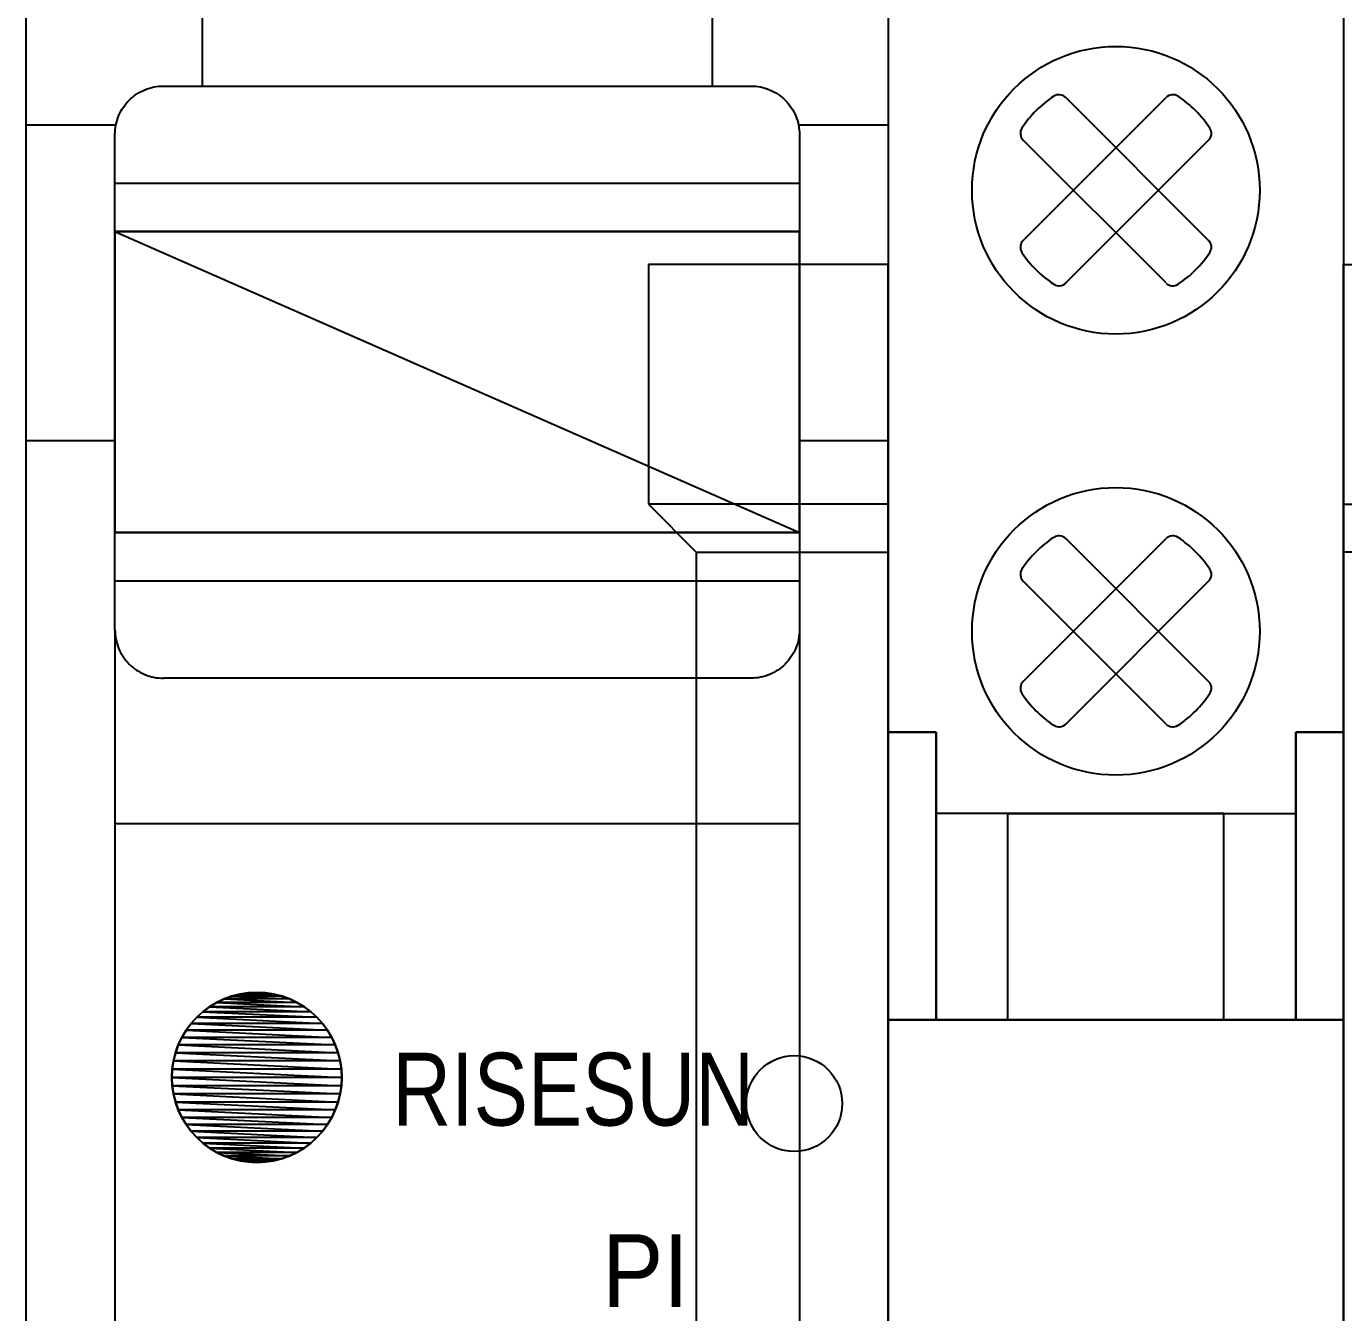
# Model space of a CAD drawing. Header units: millimetres. Extents: x 173893 to 258446, y -176540 to -123824.
# Drawn here: x 197168.54 to 197196.01, y -139282.55 to -139255.72 of the extents above; entities that cross this region are included whole.
import ezdxf

# ---------------------------------------------------------------- set-up
doc = ezdxf.new("R2010")
doc.units = ezdxf.units.MM
doc.header["$LTSCALE"] = 3
doc.linetypes.add('NEW_LINE159', pattern=[0.7, 0.5, -0.2])
doc.layers.add('1', color=3, linetype='Continuous')
doc.layers.add('DUT', color=7, linetype='Continuous')
doc.styles.add('Arial', font='arial.ttf')

msp = doc.modelspace()

# ---------------------------------------------------------------- linework, layer by layer
for p, q in [((197168.537, -139320.141), (197168.537, -139240.659)), ((197186.509, -139240.659), (197186.509, -139320.141)), ((197172.208, -139256.961), (197172.208, -139253.721)), ((197182.839, -139253.721), (197182.839, -139256.961)), ((197170.965, -139257.058), (197171.01, -139257.038)), ((197171.01, -139257.038), (197171.056, -139257.02)), ((197171.056, -139257.02), (197171.103, -139257.004)), ((197171.103, -139257.004), (197171.151, -139256.991)), ((197171.151, -139256.991), (197171.199, -139256.98)), ((197171.199, -139256.98), (197171.248, -139256.972)), ((197171.248, -139256.972), (197171.298, -139256.966)), ((197171.298, -139256.966), (197171.347, -139256.962)), ((197171.347, -139256.962), (197171.398, -139256.961)), ((197171.398, -139256.961), (197172.208, -139256.961)), ((197172.208, -139256.961), (197182.839, -139256.961)), ((197182.839, -139256.961), (197183.649, -139256.961)), ((197183.649, -139256.961), (197183.649, -139256.961)), ((197183.649, -139256.961), (197183.699, -139256.962)), ((197183.699, -139256.962), (197183.749, -139256.966)), ((197183.749, -139256.966), (197183.799, -139256.972)), ((197183.799, -139256.972), (197183.847, -139256.98)), ((197183.847, -139256.98), (197183.896, -139256.991)), ((197183.896, -139256.991), (197183.943, -139257.004)), ((197183.943, -139257.004), (197183.99, -139257.02)), ((197183.99, -139257.02), (197184.036, -139257.038)), ((197184.036, -139257.038), (197184.082, -139257.058)), ((197170.614, -139257.331), (197170.647, -139257.293)), ((197170.647, -139257.293), (197170.682, -139257.257)), ((197170.682, -139257.257), (197170.718, -139257.222)), ((197170.682, -139257.257), (197170.682, -139257.257)), ((197170.718, -139257.222), (197170.756, -139257.19)), ((197170.756, -139257.19), (197170.795, -139257.159)), ((197170.795, -139257.159), (197170.836, -139257.131)), ((197170.836, -139257.131), (197170.878, -139257.104)), ((197170.878, -139257.104), (197170.921, -139257.08)), ((197170.921, -139257.08), (197170.965, -139257.058)), ((197184.082, -139257.058), (197184.126, -139257.08)), ((197184.126, -139257.08), (197184.169, -139257.104)), ((197184.169, -139257.104), (197184.211, -139257.131)), ((197184.211, -139257.131), (197184.251, -139257.159)), ((197184.251, -139257.159), (197184.291, -139257.19)), ((197184.291, -139257.19), (197184.329, -139257.222)), ((197184.329, -139257.222), (197184.365, -139257.257)), ((197184.365, -139257.257), (197184.365, -139257.257)), ((197184.365, -139257.257), (197184.4, -139257.293)), ((197184.4, -139257.293), (197184.432, -139257.331)), ((197170.444, -139257.632), (197170.462, -139257.586)), ((197170.462, -139257.586), (197170.482, -139257.54)), ((197170.482, -139257.54), (197170.504, -139257.496)), ((197170.504, -139257.496), (197170.529, -139257.453)), ((197170.529, -139257.453), (197170.555, -139257.411)), ((197170.555, -139257.411), (197170.584, -139257.371)), ((197170.584, -139257.371), (197170.614, -139257.331)), ((197184.432, -139257.331), (197184.463, -139257.371)), ((197184.463, -139257.371), (197184.491, -139257.411)), ((197184.491, -139257.411), (197184.518, -139257.453)), ((197184.518, -139257.453), (197184.542, -139257.496)), ((197184.542, -139257.496), (197184.564, -139257.54)), ((197184.564, -139257.54), (197184.584, -139257.586)), ((197184.584, -139257.586), (197184.602, -139257.632)), ((197168.537, -139257.771), (197170.406, -139257.771)), ((197170.387, -139257.923), (197170.39, -139257.873)), ((197170.39, -139257.873), (197170.396, -139257.823)), ((197170.396, -139257.823), (197170.405, -139257.775)), ((197170.405, -139257.775), (197170.416, -139257.726)), ((197170.416, -139257.726), (197170.429, -139257.679)), ((197170.429, -139257.679), (197170.444, -139257.632)), ((197184.602, -139257.632), (197184.618, -139257.679)), ((197184.618, -139257.679), (197184.631, -139257.726)), ((197184.631, -139257.726), (197184.642, -139257.775)), ((197184.641, -139257.771), (197186.509, -139257.771)), ((197184.642, -139257.775), (197184.65, -139257.823)), ((197184.65, -139257.823), (197184.657, -139257.873)), ((197184.657, -139257.873), (197184.66, -139257.923)), ((197170.385, -139257.973), (197170.387, -139257.923)), ((197170.385, -139259.998), (197170.385, -139257.973)), ((197170.385, -139257.973), (197170.385, -139257.973)), ((197184.66, -139257.923), (197184.662, -139257.973)), ((197184.662, -139257.973), (197184.662, -139259.998)), ((197170.385, -139258.986), (197184.662, -139258.986)), ((197170.385, -139259.998), (197184.662, -139259.998)), ((197170.385, -139266.276), (197170.385, -139259.998)), ((197184.662, -139259.998), (197184.662, -139266.276)), ((197168.537, -139264.352), (197170.406, -139264.352)), ((197184.641, -139264.352), (197186.509, -139264.352)), ((197170.385, -139268.301), (197170.385, -139266.276)), ((197184.662, -139266.276), (197170.385, -139266.276)), ((197184.662, -139266.276), (197184.662, -139268.301)), ((197184.662, -139267.288), (197170.385, -139267.288)), ((197170.385, -139268.301), (197170.385, -139268.301)), ((197170.385, -139268.301), (197170.387, -139268.351)), ((197170.385, -139268.301), (197170.385, -139299.688)), ((197184.662, -139268.301), (197184.66, -139268.351)), ((197184.662, -139268.301), (197184.662, -139268.301)), ((197184.662, -139268.301), (197184.662, -139299.688)), ((197170.387, -139268.351), (197170.39, -139268.401)), ((197170.39, -139268.401), (197170.396, -139268.45)), ((197170.396, -139268.45), (197170.405, -139268.499)), ((197170.405, -139268.499), (197170.416, -139268.547)), ((197170.416, -139268.547), (197170.429, -139268.595)), ((197184.631, -139268.547), (197184.618, -139268.595)), ((197184.642, -139268.499), (197184.631, -139268.547)), ((197184.65, -139268.45), (197184.642, -139268.499)), ((197184.657, -139268.401), (197184.65, -139268.45)), ((197184.66, -139268.351), (197184.657, -139268.401)), ((197170.429, -139268.595), (197170.444, -139268.642)), ((197170.444, -139268.642), (197170.462, -139268.688)), ((197170.462, -139268.688), (197170.482, -139268.733)), ((197170.482, -139268.733), (197170.504, -139268.777)), ((197170.504, -139268.777), (197170.529, -139268.82)), ((197170.529, -139268.82), (197170.555, -139268.862)), ((197170.555, -139268.862), (197170.584, -139268.903)), ((197184.491, -139268.862), (197184.463, -139268.903)), ((197184.518, -139268.82), (197184.491, -139268.862)), ((197184.542, -139268.777), (197184.518, -139268.82)), ((197184.564, -139268.733), (197184.542, -139268.777)), ((197184.584, -139268.688), (197184.564, -139268.733)), ((197184.602, -139268.642), (197184.584, -139268.688)), ((197184.618, -139268.595), (197184.602, -139268.642)), ((197170.584, -139268.903), (197170.614, -139268.942)), ((197170.614, -139268.942), (197170.647, -139268.98)), ((197170.647, -139268.98), (197170.682, -139269.017)), ((197170.682, -139269.017), (197170.682, -139269.017)), ((197170.682, -139269.017), (197170.718, -139269.051)), ((197170.718, -139269.051), (197170.756, -139269.084)), ((197170.756, -139269.084), (197170.795, -139269.114)), ((197170.795, -139269.114), (197170.836, -139269.143)), ((197184.251, -139269.114), (197184.211, -139269.143)), ((197184.291, -139269.084), (197184.251, -139269.114)), ((197184.329, -139269.051), (197184.291, -139269.084)), ((197184.365, -139269.017), (197184.329, -139269.051)), ((197184.4, -139268.98), (197184.365, -139269.017)), ((197184.365, -139269.017), (197184.365, -139269.017)), ((197184.432, -139268.942), (197184.4, -139268.98)), ((197184.463, -139268.903), (197184.432, -139268.942)), ((197170.836, -139269.143), (197170.878, -139269.169)), ((197170.878, -139269.169), (197170.921, -139269.194)), ((197170.921, -139269.194), (197170.965, -139269.216)), ((197170.965, -139269.216), (197171.01, -139269.236)), ((197171.01, -139269.236), (197171.056, -139269.254)), ((197171.056, -139269.254), (197171.103, -139269.269)), ((197171.103, -139269.269), (197171.151, -139269.283)), ((197171.151, -139269.283), (197171.199, -139269.294)), ((197171.199, -139269.294), (197171.248, -139269.302)), ((197171.248, -139269.302), (197171.298, -139269.308)), ((197171.298, -139269.308), (197171.347, -139269.312)), ((197171.347, -139269.312), (197171.398, -139269.313)), ((197183.649, -139269.313), (197171.398, -139269.313)), ((197183.699, -139269.312), (197183.649, -139269.313)), ((197183.749, -139269.308), (197183.699, -139269.312)), ((197183.799, -139269.302), (197183.749, -139269.308)), ((197183.847, -139269.294), (197183.799, -139269.302)), ((197183.896, -139269.283), (197183.847, -139269.294)), ((197183.943, -139269.269), (197183.896, -139269.283)), ((197183.99, -139269.254), (197183.943, -139269.269)), ((197184.036, -139269.236), (197183.99, -139269.254)), ((197184.082, -139269.216), (197184.036, -139269.236)), ((197184.126, -139269.194), (197184.082, -139269.216)), ((197184.169, -139269.169), (197184.126, -139269.194)), ((197184.211, -139269.143), (197184.169, -139269.169)), ((197184.662, -139272.351), (197170.385, -139272.351))]:
    msp.add_line(p, q)
at = {"color": 144}
for p, q in [((197170.385, -139259.998), (197184.662, -139259.998)), ((197170.385, -139259.998), (197170.385, -139259.998)), ((197170.385, -139259.998), (197184.662, -139266.276)), ((197170.385, -139266.276), (197170.385, -139259.998)), ((197170.385, -139259.998), (197184.662, -139266.276)), ((197184.662, -139259.998), (197170.385, -139259.998)), ((197170.385, -139259.998), (197184.662, -139259.998)), ((197170.385, -139259.998), (197170.385, -139266.276)), ((197184.662, -139266.276), (197184.662, -139259.998)), ((197184.662, -139259.998), (197184.662, -139266.276)), ((197184.662, -139266.276), (197170.385, -139266.276)), ((197170.385, -139266.276), (197184.662, -139266.276)), ((197170.385, -139266.276), (197170.385, -139266.276)), ((197170.385, -139266.276), (197184.662, -139266.276))]:
    msp.add_line(p, q, dxfattribs=at)
at = {"color": 251, "linetype": 'NEW_LINE159'}
for p, q in [((197172.654, -139276.006), (197172.499, -139276.081)), ((197172.817, -139275.947), (197172.654, -139276.006)), ((197172.987, -139275.903), (197172.817, -139275.947)), ((197173.163, -139275.876), (197172.987, -139275.903)), ((197173.344, -139275.867), (197173.163, -139275.876)), ((197173.525, -139275.876), (197173.344, -139275.867)), ((197173.344, -139275.867), (197173.344, -139275.867)), ((197173.701, -139275.903), (197173.525, -139275.876)), ((197173.871, -139275.947), (197173.701, -139275.903)), ((197174.034, -139276.006), (197173.871, -139275.947)), ((197174.189, -139276.081), (197174.034, -139276.006)), ((197172.217, -139276.271), (197172.091, -139276.386)), ((197172.353, -139276.17), (197172.217, -139276.271)), ((197172.499, -139276.081), (197172.353, -139276.17)), ((197174.335, -139276.17), (197174.189, -139276.081)), ((197174.471, -139276.271), (197174.335, -139276.17)), ((197174.597, -139276.386), (197174.471, -139276.271)), ((197171.977, -139276.512), (197171.875, -139276.648)), ((197172.091, -139276.386), (197171.977, -139276.512)), ((197174.711, -139276.512), (197174.597, -139276.386)), ((197174.813, -139276.648), (197174.711, -139276.512)), ((197171.786, -139276.794), (197171.711, -139276.949)), ((197171.875, -139276.648), (197171.786, -139276.794)), ((197174.902, -139276.794), (197174.813, -139276.648)), ((197174.977, -139276.949), (197174.902, -139276.794)), ((197171.711, -139276.949), (197171.652, -139277.112)), ((197175.036, -139277.112), (197174.977, -139276.949)), ((197171.608, -139277.282), (197171.581, -139277.458)), ((197171.652, -139277.112), (197171.608, -139277.282)), ((197175.08, -139277.282), (197175.036, -139277.112)), ((197175.107, -139277.458), (197175.08, -139277.282)), ((197171.581, -139277.458), (197171.572, -139277.639)), ((197171.572, -139277.639), (197171.572, -139277.639)), ((197171.572, -139277.639), (197171.581, -139277.82)), ((197175.116, -139277.639), (197175.107, -139277.458)), ((197175.107, -139277.82), (197175.116, -139277.639)), ((197175.116, -139277.639), (197175.116, -139277.639)), ((197171.581, -139277.82), (197171.608, -139277.996)), ((197175.08, -139277.996), (197175.107, -139277.82)), ((197171.608, -139277.996), (197171.652, -139278.166)), ((197171.652, -139278.166), (197171.711, -139278.329)), ((197174.977, -139278.329), (197175.036, -139278.166)), ((197175.036, -139278.166), (197175.08, -139277.996)), ((197171.711, -139278.329), (197171.786, -139278.483)), ((197174.902, -139278.483), (197174.977, -139278.329)), ((197171.786, -139278.483), (197171.875, -139278.629)), ((197171.875, -139278.629), (197171.977, -139278.766)), ((197174.711, -139278.766), (197174.813, -139278.629)), ((197174.813, -139278.629), (197174.902, -139278.483)), ((197171.977, -139278.766), (197172.091, -139278.892)), ((197172.091, -139278.892), (197172.217, -139279.006)), ((197172.217, -139279.006), (197172.353, -139279.108)), ((197174.335, -139279.108), (197174.471, -139279.006)), ((197174.471, -139279.006), (197174.597, -139278.892)), ((197174.597, -139278.892), (197174.711, -139278.766)), ((197172.353, -139279.108), (197172.499, -139279.197)), ((197172.499, -139279.197), (197172.654, -139279.272)), ((197172.654, -139279.272), (197172.817, -139279.331)), ((197173.871, -139279.331), (197174.034, -139279.272)), ((197174.034, -139279.272), (197174.189, -139279.197)), ((197174.189, -139279.197), (197174.335, -139279.108)), ((197172.817, -139279.331), (197172.987, -139279.375)), ((197172.987, -139279.375), (197173.163, -139279.402)), ((197173.163, -139279.402), (197173.344, -139279.411)), ((197173.344, -139279.411), (197173.525, -139279.402)), ((197173.344, -139279.411), (197173.344, -139279.411)), ((197173.525, -139279.402), (197173.701, -139279.375)), ((197173.701, -139279.375), (197173.871, -139279.331))]:
    msp.add_line(p, q, dxfattribs=at)
at = {"color": 251}
for p, q in [((197172.509, -139276.076), (197172.666, -139276.002)), ((197172.666, -139276.002), (197172.509, -139276.076)), ((197172.666, -139276.002), (197172.83, -139275.943)), ((197172.83, -139275.943), (197172.666, -139276.002)), ((197174.022, -139276.002), (197172.666, -139276.002)), ((197172.666, -139276.002), (197174.179, -139276.076)), ((197172.666, -139276.002), (197174.179, -139276.076)), ((197174.022, -139276.002), (197172.666, -139276.002)), ((197172.83, -139275.943), (197172.999, -139275.901)), ((197172.999, -139275.901), (197172.83, -139275.943)), ((197173.859, -139275.943), (197172.83, -139275.943)), ((197172.83, -139275.943), (197174.022, -139276.002)), ((197172.83, -139275.943), (197174.022, -139276.002)), ((197173.859, -139275.943), (197172.83, -139275.943)), ((197172.999, -139275.901), (197173.171, -139275.876)), ((197173.171, -139275.876), (197172.999, -139275.901)), ((197173.69, -139275.901), (197172.999, -139275.901)), ((197172.999, -139275.901), (197173.859, -139275.943)), ((197172.999, -139275.901), (197173.859, -139275.943)), ((197173.69, -139275.901), (197172.999, -139275.901)), ((197173.171, -139275.876), (197173.344, -139275.867)), ((197173.344, -139275.867), (197173.171, -139275.876)), ((197173.518, -139275.876), (197173.171, -139275.876)), ((197173.171, -139275.876), (197173.69, -139275.901)), ((197173.171, -139275.876), (197173.69, -139275.901)), ((197173.518, -139275.876), (197173.171, -139275.876)), ((197173.344, -139275.867), (197173.518, -139275.876)), ((197173.518, -139275.876), (197173.344, -139275.867)), ((197173.69, -139275.901), (197173.518, -139275.876)), ((197173.518, -139275.876), (197173.69, -139275.901)), ((197173.859, -139275.943), (197173.69, -139275.901)), ((197173.69, -139275.901), (197173.859, -139275.943)), ((197174.022, -139276.002), (197173.859, -139275.943)), ((197173.859, -139275.943), (197174.022, -139276.002)), ((197174.179, -139276.076), (197174.022, -139276.002)), ((197174.022, -139276.002), (197174.179, -139276.076)), ((197172.091, -139276.386), (197172.22, -139276.269)), ((197172.22, -139276.269), (197172.091, -139276.386)), ((197172.22, -139276.269), (197172.36, -139276.166)), ((197172.36, -139276.166), (197172.22, -139276.269)), ((197174.468, -139276.269), (197172.22, -139276.269)), ((197172.22, -139276.269), (197174.597, -139276.386)), ((197172.22, -139276.269), (197174.597, -139276.386)), ((197174.468, -139276.269), (197172.22, -139276.269)), ((197172.36, -139276.166), (197172.509, -139276.076)), ((197172.509, -139276.076), (197172.36, -139276.166)), ((197174.329, -139276.166), (197172.36, -139276.166)), ((197172.36, -139276.166), (197174.468, -139276.269)), ((197172.36, -139276.166), (197174.468, -139276.269)), ((197174.329, -139276.166), (197172.36, -139276.166)), ((197174.179, -139276.076), (197172.509, -139276.076)), ((197172.509, -139276.076), (197174.329, -139276.166)), ((197172.509, -139276.076), (197174.329, -139276.166)), ((197174.179, -139276.076), (197172.509, -139276.076)), ((197174.329, -139276.166), (197174.179, -139276.076)), ((197174.179, -139276.076), (197174.329, -139276.166)), ((197174.468, -139276.269), (197174.329, -139276.166)), ((197174.329, -139276.166), (197174.468, -139276.269)), ((197174.597, -139276.386), (197174.468, -139276.269)), ((197174.468, -139276.269), (197174.597, -139276.386)), ((197171.871, -139276.655), (197171.975, -139276.515)), ((197171.975, -139276.515), (197171.871, -139276.655)), ((197171.975, -139276.515), (197172.091, -139276.386)), ((197172.091, -139276.386), (197171.975, -139276.515)), ((197174.714, -139276.515), (197171.975, -139276.515)), ((197171.975, -139276.515), (197174.817, -139276.655)), ((197171.975, -139276.515), (197174.817, -139276.655)), ((197174.714, -139276.515), (197171.975, -139276.515)), ((197174.597, -139276.386), (197172.091, -139276.386)), ((197172.091, -139276.386), (197174.714, -139276.515)), ((197172.091, -139276.386), (197174.714, -139276.515)), ((197174.597, -139276.386), (197172.091, -139276.386)), ((197174.714, -139276.515), (197174.597, -139276.386)), ((197174.597, -139276.386), (197174.714, -139276.515)), ((197174.817, -139276.655), (197174.714, -139276.515)), ((197174.714, -139276.515), (197174.817, -139276.655)), ((197171.707, -139276.961), (197171.782, -139276.804)), ((197171.782, -139276.804), (197171.707, -139276.961)), ((197171.782, -139276.804), (197171.871, -139276.655)), ((197171.871, -139276.655), (197171.782, -139276.804)), ((197174.907, -139276.804), (197171.782, -139276.804)), ((197171.782, -139276.804), (197174.981, -139276.961)), ((197171.782, -139276.804), (197174.981, -139276.961)), ((197174.907, -139276.804), (197171.782, -139276.804)), ((197174.817, -139276.655), (197171.871, -139276.655)), ((197171.871, -139276.655), (197174.907, -139276.804)), ((197171.871, -139276.655), (197174.907, -139276.804)), ((197174.817, -139276.655), (197171.871, -139276.655)), ((197174.907, -139276.804), (197174.817, -139276.655)), ((197174.817, -139276.655), (197174.907, -139276.804)), ((197174.981, -139276.961), (197174.907, -139276.804)), ((197174.907, -139276.804), (197174.981, -139276.961)), ((197171.649, -139277.125), (197171.707, -139276.961)), ((197171.707, -139276.961), (197171.649, -139277.125)), ((197174.981, -139276.961), (197171.707, -139276.961)), ((197171.707, -139276.961), (197175.04, -139277.125)), ((197171.707, -139276.961), (197175.04, -139277.125)), ((197174.981, -139276.961), (197171.707, -139276.961)), ((197175.04, -139277.125), (197174.981, -139276.961)), ((197174.981, -139276.961), (197175.04, -139277.125)), ((197171.581, -139277.465), (197171.606, -139277.293)), ((197171.606, -139277.293), (197171.581, -139277.465)), ((197171.606, -139277.293), (197171.649, -139277.125)), ((197171.649, -139277.125), (197171.606, -139277.293)), ((197175.082, -139277.293), (197171.606, -139277.293)), ((197171.606, -139277.293), (197175.108, -139277.465)), ((197171.606, -139277.293), (197175.108, -139277.465)), ((197175.082, -139277.293), (197171.606, -139277.293)), ((197175.04, -139277.125), (197171.649, -139277.125)), ((197171.649, -139277.125), (197175.082, -139277.293)), ((197171.649, -139277.125), (197175.082, -139277.293)), ((197175.04, -139277.125), (197171.649, -139277.125)), ((197175.082, -139277.293), (197175.04, -139277.125)), ((197175.04, -139277.125), (197175.082, -139277.293)), ((197175.108, -139277.465), (197175.082, -139277.293)), ((197175.082, -139277.293), (197175.108, -139277.465)), ((197171.572, -139277.639), (197171.581, -139277.465)), ((197171.581, -139277.465), (197171.572, -139277.639)), ((197175.116, -139277.639), (197171.572, -139277.639)), ((197171.572, -139277.639), (197175.108, -139277.813)), ((197171.581, -139277.813), (197171.572, -139277.639)), ((197171.572, -139277.639), (197175.108, -139277.813)), ((197175.116, -139277.639), (197171.572, -139277.639)), ((197171.572, -139277.639), (197171.581, -139277.813)), ((197175.108, -139277.465), (197171.581, -139277.465)), ((197171.581, -139277.465), (197175.116, -139277.639)), ((197171.581, -139277.465), (197175.116, -139277.639)), ((197175.108, -139277.465), (197171.581, -139277.465)), ((197175.116, -139277.639), (197175.108, -139277.465)), ((197175.108, -139277.465), (197175.116, -139277.639)), ((197175.108, -139277.813), (197175.116, -139277.639)), ((197175.116, -139277.639), (197175.108, -139277.813)), ((197175.108, -139277.813), (197171.581, -139277.813)), ((197171.581, -139277.813), (197175.082, -139277.985)), ((197171.606, -139277.985), (197171.581, -139277.813)), ((197171.581, -139277.813), (197175.082, -139277.985)), ((197175.108, -139277.813), (197171.581, -139277.813)), ((197171.581, -139277.813), (197171.606, -139277.985)), ((197175.082, -139277.985), (197175.108, -139277.813)), ((197175.108, -139277.813), (197175.082, -139277.985)), ((197175.082, -139277.985), (197171.606, -139277.985)), ((197171.606, -139277.985), (197175.04, -139278.153)), ((197171.649, -139278.153), (197171.606, -139277.985)), ((197171.606, -139277.985), (197175.04, -139278.153)), ((197175.082, -139277.985), (197171.606, -139277.985)), ((197171.606, -139277.985), (197171.649, -139278.153)), ((197175.04, -139278.153), (197171.649, -139278.153)), ((197171.649, -139278.153), (197174.981, -139278.317)), ((197171.707, -139278.317), (197171.649, -139278.153)), ((197171.649, -139278.153), (197174.981, -139278.317)), ((197175.04, -139278.153), (197171.649, -139278.153)), ((197171.649, -139278.153), (197171.707, -139278.317)), ((197174.981, -139278.317), (197175.04, -139278.153)), ((197175.04, -139278.153), (197174.981, -139278.317)), ((197175.04, -139278.153), (197175.082, -139277.985)), ((197175.082, -139277.985), (197175.04, -139278.153)), ((197174.981, -139278.317), (197171.707, -139278.317)), ((197171.707, -139278.317), (197174.907, -139278.474)), ((197171.782, -139278.474), (197171.707, -139278.317)), ((197171.707, -139278.317), (197174.907, -139278.474)), ((197174.981, -139278.317), (197171.707, -139278.317)), ((197171.707, -139278.317), (197171.782, -139278.474)), ((197174.907, -139278.474), (197171.782, -139278.474)), ((197171.782, -139278.474), (197174.817, -139278.623)), ((197171.871, -139278.623), (197171.782, -139278.474)), ((197171.782, -139278.474), (197174.817, -139278.623)), ((197174.907, -139278.474), (197171.782, -139278.474)), ((197171.782, -139278.474), (197171.871, -139278.623)), ((197174.817, -139278.623), (197174.907, -139278.474)), ((197174.907, -139278.474), (197174.817, -139278.623)), ((197174.907, -139278.474), (197174.981, -139278.317)), ((197174.981, -139278.317), (197174.907, -139278.474)), ((197174.817, -139278.623), (197171.871, -139278.623)), ((197171.871, -139278.623), (197174.714, -139278.763)), ((197171.975, -139278.763), (197171.871, -139278.623)), ((197171.871, -139278.623), (197174.714, -139278.763)), ((197174.817, -139278.623), (197171.871, -139278.623)), ((197171.871, -139278.623), (197171.975, -139278.763)), ((197174.714, -139278.763), (197174.817, -139278.623)), ((197174.817, -139278.623), (197174.714, -139278.763)), ((197174.714, -139278.763), (197171.975, -139278.763)), ((197171.975, -139278.763), (197174.597, -139278.892)), ((197172.091, -139278.892), (197171.975, -139278.763)), ((197171.975, -139278.763), (197174.597, -139278.892)), ((197174.714, -139278.763), (197171.975, -139278.763)), ((197171.975, -139278.763), (197172.091, -139278.892)), ((197174.597, -139278.892), (197172.091, -139278.892)), ((197172.091, -139278.892), (197174.468, -139279.009)), ((197172.22, -139279.009), (197172.091, -139278.892)), ((197172.091, -139278.892), (197174.468, -139279.009)), ((197174.597, -139278.892), (197172.091, -139278.892)), ((197172.091, -139278.892), (197172.22, -139279.009)), ((197174.468, -139279.009), (197172.22, -139279.009)), ((197172.22, -139279.009), (197174.329, -139279.112)), ((197172.36, -139279.112), (197172.22, -139279.009)), ((197172.22, -139279.009), (197174.329, -139279.112)), ((197174.468, -139279.009), (197172.22, -139279.009)), ((197172.22, -139279.009), (197172.36, -139279.112)), ((197174.329, -139279.112), (197174.468, -139279.009)), ((197174.468, -139279.009), (197174.329, -139279.112)), ((197174.468, -139279.009), (197174.597, -139278.892)), ((197174.597, -139278.892), (197174.468, -139279.009)), ((197174.597, -139278.892), (197174.714, -139278.763)), ((197174.714, -139278.763), (197174.597, -139278.892)), ((197174.329, -139279.112), (197172.36, -139279.112)), ((197172.36, -139279.112), (197174.179, -139279.202)), ((197172.509, -139279.202), (197172.36, -139279.112)), ((197172.36, -139279.112), (197174.179, -139279.202)), ((197174.329, -139279.112), (197172.36, -139279.112)), ((197172.36, -139279.112), (197172.509, -139279.202)), ((197174.179, -139279.202), (197172.509, -139279.202)), ((197172.509, -139279.202), (197174.022, -139279.276)), ((197172.666, -139279.276), (197172.509, -139279.202)), ((197172.509, -139279.202), (197174.022, -139279.276)), ((197174.179, -139279.202), (197172.509, -139279.202)), ((197172.509, -139279.202), (197172.666, -139279.276)), ((197174.022, -139279.276), (197172.666, -139279.276)), ((197172.666, -139279.276), (197173.859, -139279.335)), ((197172.83, -139279.335), (197172.666, -139279.276)), ((197172.666, -139279.276), (197173.859, -139279.335)), ((197174.022, -139279.276), (197172.666, -139279.276)), ((197172.666, -139279.276), (197172.83, -139279.335)), ((197173.859, -139279.335), (197174.022, -139279.276)), ((197174.022, -139279.276), (197173.859, -139279.335)), ((197174.022, -139279.276), (197174.179, -139279.202)), ((197174.179, -139279.202), (197174.022, -139279.276)), ((197174.179, -139279.202), (197174.329, -139279.112)), ((197174.329, -139279.112), (197174.179, -139279.202)), ((197173.859, -139279.335), (197172.83, -139279.335)), ((197172.83, -139279.335), (197173.69, -139279.377)), ((197172.999, -139279.377), (197172.83, -139279.335)), ((197172.83, -139279.335), (197173.69, -139279.377)), ((197173.859, -139279.335), (197172.83, -139279.335)), ((197172.83, -139279.335), (197172.999, -139279.377)), ((197173.69, -139279.377), (197172.999, -139279.377)), ((197172.999, -139279.377), (197173.518, -139279.402)), ((197173.171, -139279.402), (197172.999, -139279.377)), ((197172.999, -139279.377), (197173.518, -139279.402)), ((197173.69, -139279.377), (197172.999, -139279.377)), ((197172.999, -139279.377), (197173.171, -139279.402)), ((197173.518, -139279.402), (197173.171, -139279.402)), ((197173.171, -139279.402), (197173.344, -139279.411)), ((197173.518, -139279.402), (197173.171, -139279.402)), ((197173.344, -139279.411), (197173.171, -139279.402)), ((197173.344, -139279.411), (197173.518, -139279.402)), ((197173.518, -139279.402), (197173.344, -139279.411)), ((197173.518, -139279.402), (197173.69, -139279.377)), ((197173.69, -139279.377), (197173.518, -139279.402)), ((197173.69, -139279.377), (197173.859, -139279.335)), ((197173.859, -139279.335), (197173.69, -139279.377))]:
    msp.add_line(p, q, dxfattribs=at)
msp.add_circle((197184.551, -139278.185), 1)
at = {"layer": '1', "color": 7}
for p, q in [((197186.509, -139252.935), (197186.509, -139303.435)), ((197186.509, -139252.935), (197186.509, -139303.435)), ((197196.009, -139252.935), (197196.009, -139303.435)), ((197196.009, -139252.935), (197196.009, -139303.435)), ((197189.325, -139260.18), (197192.305, -139257.2)), ((197193.194, -139260.18), (197190.214, -139257.2)), ((197192.305, -139261.069), (197189.325, -139258.089)), ((197190.214, -139261.069), (197193.194, -139258.089)), ((197186.509, -139260.685), (197181.509, -139260.685)), ((197181.509, -139260.685), (197181.509, -139265.685)), ((197186.509, -139295.685), (197186.509, -139260.685)), ((197196.009, -139260.685), (197201.009, -139260.685)), ((197196.009, -139295.685), (197196.009, -139260.685)), ((197186.509, -139265.685), (197181.509, -139265.685)), ((197181.509, -139265.685), (197182.509, -139266.685)), ((197196.009, -139265.685), (197201.009, -139265.685)), ((197189.325, -139269.38), (197192.305, -139266.4)), ((197193.194, -139269.38), (197190.214, -139266.4)), ((197182.509, -139266.685), (197182.509, -139289.685)), ((197182.509, -139266.685), (197186.509, -139266.685)), ((197200.009, -139266.685), (197196.009, -139266.685)), ((197192.305, -139270.269), (197189.325, -139267.289)), ((197190.214, -139270.269), (197193.194, -139267.289)), ((197186.509, -139270.435), (197187.509, -139270.435)), ((197187.509, -139270.435), (197186.509, -139270.435)), ((197187.509, -139270.435), (197187.509, -139276.435)), ((197187.509, -139276.435), (197187.509, -139270.435)), ((197195.009, -139276.435), (197195.009, -139270.435)), ((197195.009, -139270.435), (197196.009, -139270.435)), ((197196.009, -139270.435), (197195.009, -139270.435)), ((197195.009, -139270.435), (197195.009, -139276.435)), ((197193.509, -139272.135), (197187.509, -139272.135)), ((197189.009, -139276.435), (197189.009, -139272.135)), ((197189.009, -139272.135), (197195.009, -139272.135)), ((197193.509, -139276.435), (197193.509, -139272.135)), ((197196.009, -139276.435), (197186.509, -139276.435)), ((197186.509, -139276.435), (197196.009, -139276.435))]:
    msp.add_line(p, q, dxfattribs=at)
for centre in [(197191.259, -139259.135), (197191.259, -139259.135), (197191.259, -139268.335), (197191.259, -139268.335)]:
    msp.add_circle(centre, 3, dxfattribs=at)
for centre, radius, start, end in [((197191.259, -139259.135), 2.35, 123.5008, 146.4992), ((197190.073, -139257.342), 0.2, 45, 123.5008), ((197192.446, -139257.342), 0.2, 56.4992, 135), ((197191.259, -139259.135), 2.35, 33.5008, 56.4992), ((197189.467, -139257.948), 0.2, 146.4992, 225), ((197193.052, -139257.948), 0.2, 315, 33.5008), ((197189.467, -139260.321), 0.2, 135, 213.5008), ((197193.052, -139260.321), 0.2, 326.4992, 45), ((197191.259, -139259.135), 2.35, 213.5008, 236.4992), ((197191.259, -139259.135), 2.35, 303.5008, 326.4992), ((197190.073, -139260.928), 0.2, 236.4992, 315), ((197192.446, -139260.928), 0.2, 225, 303.5008), ((197191.259, -139268.335), 2.35, 123.5008, 146.4992), ((197190.073, -139266.542), 0.2, 45, 123.5008), ((197192.446, -139266.542), 0.2, 56.4992, 135), ((197191.259, -139268.335), 2.35, 33.5008, 56.4992), ((197189.467, -139267.148), 0.2, 146.4992, 225), ((197193.052, -139267.148), 0.2, 315, 33.5008), ((197189.467, -139269.521), 0.2, 135, 213.5008), ((197193.052, -139269.521), 0.2, 326.4992, 45), ((197191.259, -139268.335), 2.35, 213.5008, 236.4992), ((197191.259, -139268.335), 2.35, 303.5008, 326.4992), ((197190.073, -139270.128), 0.2, 236.4992, 315), ((197192.446, -139270.128), 0.2, 225, 303.5008)]:
    msp.add_arc(centre, radius, start, end, dxfattribs=at)

# ---------------------------------------------------------------- texts
at = {"layer": 'DUT', "color": 251, "style": 'Arial', "oblique": 0}
for s, width, p in [('RISESUN', 0.8, (197176.169, -139278.644)), ('PI', 0.9, (197180.548, -139282.431))]:
    msp.add_text(s, height=1.5186, dxfattribs=dict(at, width=width)).set_placement(p)

doc.saveas('drawing.dxf')
